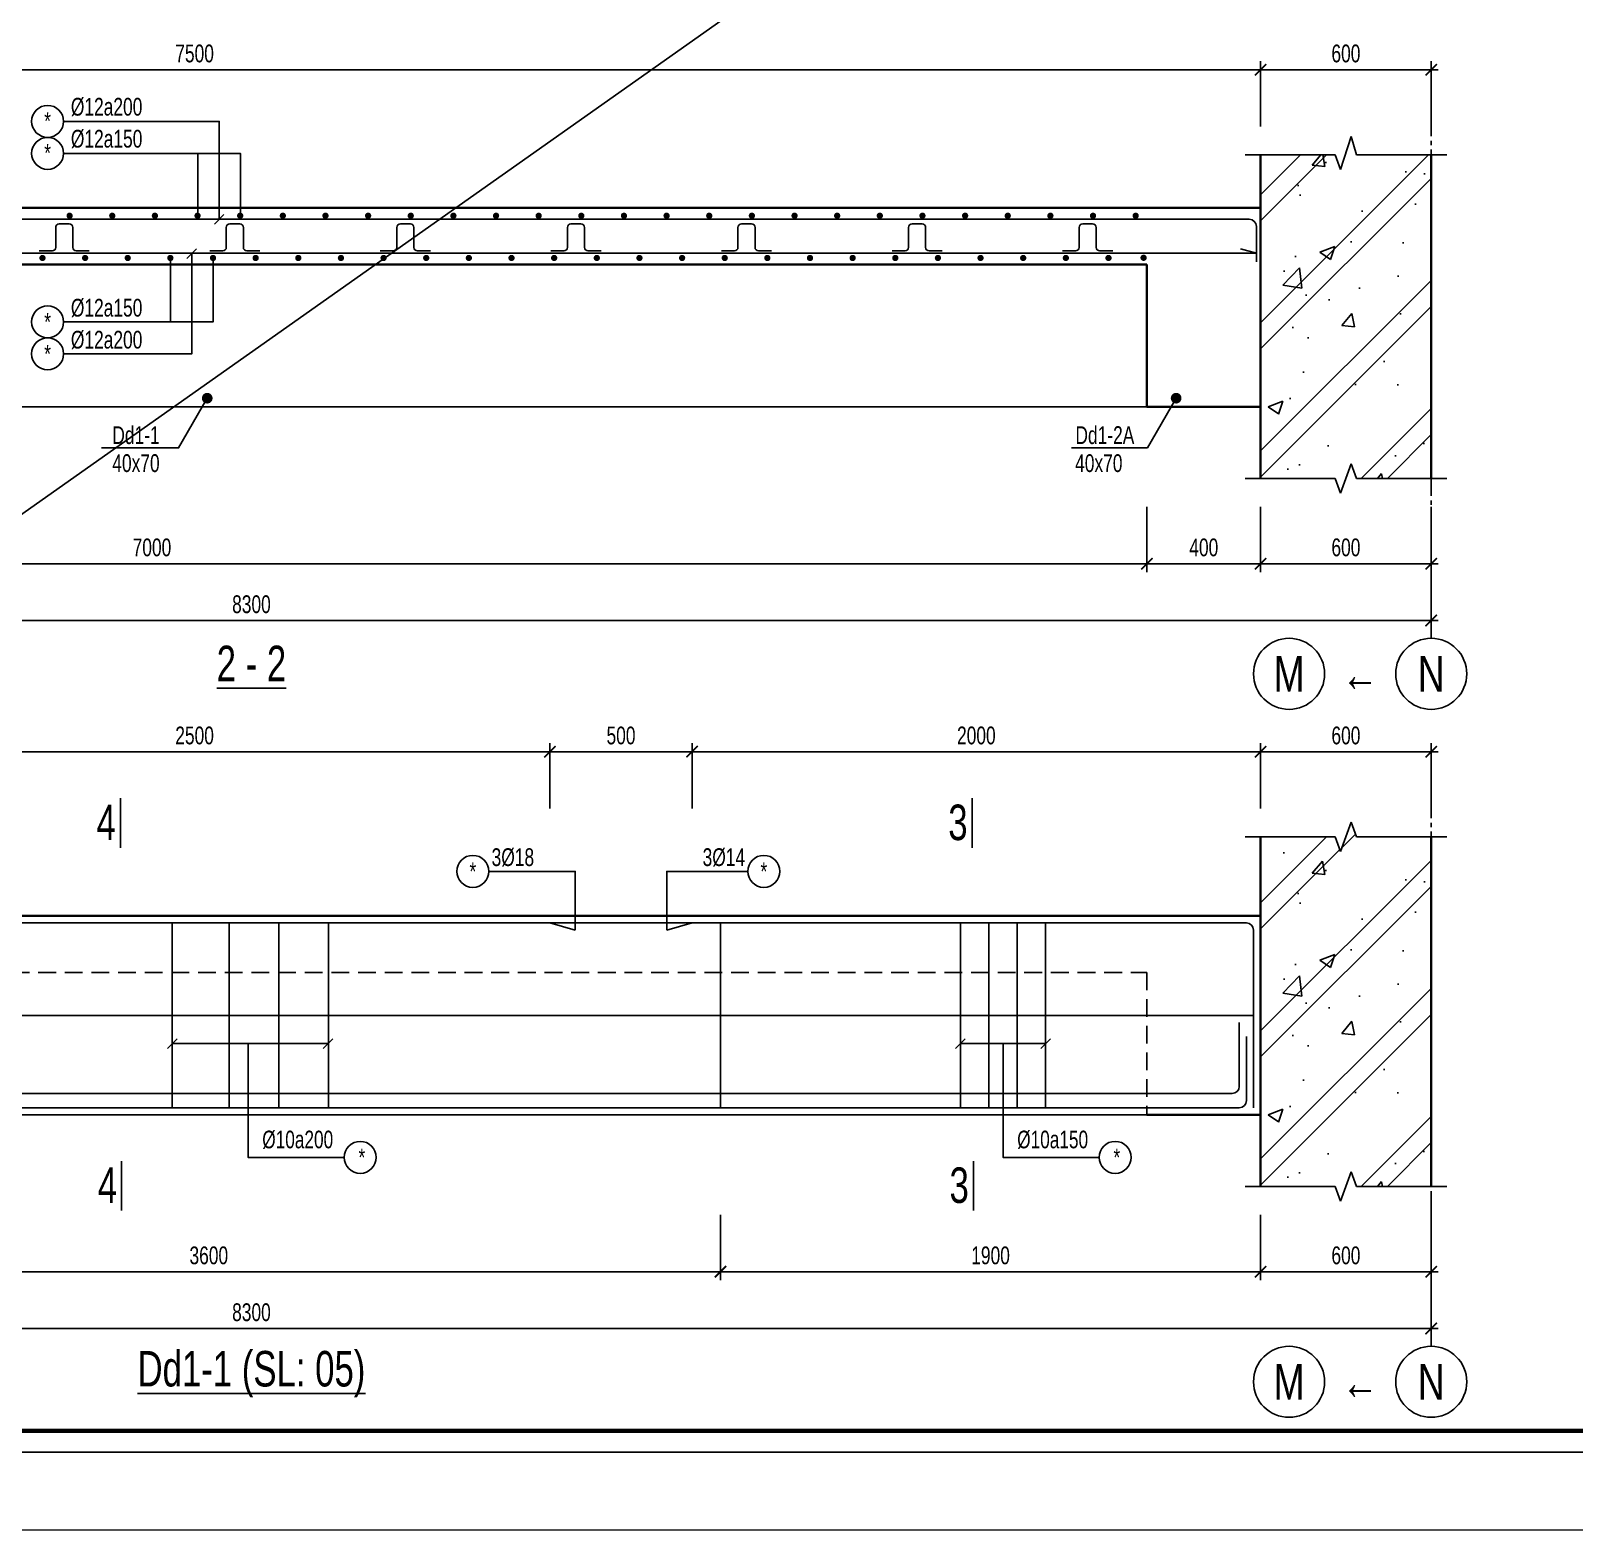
# Model space of a CAD drawing. Header units: millimetres. Extents: x 0 to 168200, y 0 to 59400.
# Drawn here: x 20374 to 42089, y 0 to 21105 of the extents above; entities that cross this region are included whole.
import ezdxf
from ezdxf.enums import TextEntityAlignment as Align

# ---------------------------------------------------------------- set-up
doc = ezdxf.new("R2010")
doc.units = ezdxf.units.MM
doc.header["$LTSCALE"] = 500
doc.header["$MEASUREMENT"] = 0
doc.linetypes.add('CENTER2', pattern=[1.125, 0.75, -0.125, 0.125, -0.125])
doc.linetypes.add('HIDDEN', pattern=[0.375, 0.25, -0.125])
doc.layers.get('DEFPOINTS').update_dxf_attribs({"lineweight": 15})
doc.layers.add('02.CDC.DIM', color=1, linetype='Continuous', lineweight=20)
for name, color, linetype in [('CDC-KHUNGTEN', 9, 'Continuous'), ('CDC.01.AXIS', 160, 'CENTER2'), ('CDC.02.DIM', 1, 'Continuous'), ('CDC.03.BORDER', 3, 'Continuous'), ('CDC.04.HIDDEN', 8, 'HIDDEN'), ('CDC.05.STEEL', 4, 'Continuous'), ('CDC.06.TEXT', 2, 'Continuous'), ('CDC.10.HATCH', 251, 'Continuous'), ('CDC.11.NOTE', 8, 'Continuous'), ('CDC.14.STEELNUM', 9, 'Continuous'), ('STEEL_NODE', 6, 'Continuous')]:
    doc.layers.add(name, color=color, linetype=linetype)
doc.layers.add('KCS_Plotter', color=11, linetype='Continuous', plot=False)
doc.styles.add('BIGTEXT', font='arial.ttf', dxfattribs={"width": 0.8})
doc.styles.add('KCS_SMTEXT', font='arial.ttf', dxfattribs={"width": 0.7})
doc.dimstyles.new('KCS_DIM100 SC4', dxfattribs={"dimscale": 100, "dimtxt": 2.5, "dimasz": 1.6, "dimexe": 1.2, "dimexo": 0, "dimgap": 1, "dimtad": 1, "dimdec": 0, "dimlfac": 0.25, "dimzin": 0, "dimdsep": 46, "dimtxsty": 'KCS_SMTEXT', "dimblk": 'ARCHTICK', "dimcen": 0, "dimdle": 1, "dimclrd": 256, "dimclre": 256, "dimclrt": 2, "dimadec": 0, "dimazin": 0, "dimtfac": 1, "dimtdec": 0, "dimtix": 1, "dimtmove": 2, "dimatfit": 3, "dimfxl": 1, "dimtolj": 1, "dimtzin": 0, "dimarcsym": 0})

# ---------------------------------------------------------------- blocks, each defined once
blk = doc.blocks.new('_ArchTick')
at = {"color": 0, "linetype": 'ByBlock', "const_width": 0.15}
blk.add_lwpolyline([(-0.5, -0.5), (0.5, 0.5)], dxfattribs=at)
blk = doc.blocks.new('*D96')
at = {"layer": 'CDC.02.DIM', "lineweight": -2, "transparency": 16777216}
for p, q in [((8078, 14404), (8078, 13484)), ((36078, 14404), (36078, 13484)), ((7978, 13604), (36178, 13604))]:
    blk.add_line(p, q, dxfattribs=at)
at = {"layer": 'DEFPOINTS', "color": 0, "transparency": 16777216}
for p in [(8078, 14404), (36078, 14404), (36078, 13604)]:
    blk.add_point(p, dxfattribs=at)
at = {"layer": 'CDC.02.DIM', "lineweight": -2, "transparency": 16777216, "xscale": 160, "yscale": 160, "zscale": 160, "rotation": 180}
blk.add_blockref('_ArchTick', (8078, 13604), dxfattribs=at)
at = {"layer": 'CDC.02.DIM', "lineweight": -2, "transparency": 16777216, "xscale": 160, "yscale": 160, "zscale": 160}
blk.add_blockref('_ArchTick', (36078, 13604), dxfattribs=at)
at = {"layer": 'CDC.02.DIM', "color": 2, "transparency": 16777216, "insert": (22078, 13832), "char_height": 250, "attachment_point": 5, "style": 'KCS_SMTEXT'}
blk.add_mtext('\\A1;7000', dxfattribs=at)
blk = doc.blocks.new('*D97')
at = {"layer": 'CDC.02.DIM', "lineweight": -2, "transparency": 16777216}
for p, q in [((36078, 14404), (36078, 13484)), ((37678, 14404), (37678, 13484)), ((35978, 13604), (37778, 13604))]:
    blk.add_line(p, q, dxfattribs=at)
at = {"layer": 'DEFPOINTS', "color": 0, "transparency": 16777216}
for p in [(36078, 14404), (37678, 14404), (37678, 13604)]:
    blk.add_point(p, dxfattribs=at)
at = {"layer": 'CDC.02.DIM', "lineweight": -2, "transparency": 16777216, "xscale": 160, "yscale": 160, "zscale": 160, "rotation": 180}
blk.add_blockref('_ArchTick', (36078, 13604), dxfattribs=at)
at = {"layer": 'CDC.02.DIM', "lineweight": -2, "transparency": 16777216, "xscale": 160, "yscale": 160, "zscale": 160}
blk.add_blockref('_ArchTick', (37678, 13604), dxfattribs=at)
at = {"layer": 'CDC.02.DIM', "color": 2, "transparency": 16777216, "insert": (36878, 13832), "char_height": 250, "attachment_point": 5, "style": 'KCS_SMTEXT'}
blk.add_mtext('\\A1;400', dxfattribs=at)
blk = doc.blocks.new('*D98')
at = {"layer": 'CDC.02.DIM', "lineweight": -2, "transparency": 16777216}
for p, q in [((37678, 14404), (37678, 13484)), ((40078, 14404), (40078, 13484)), ((37578, 13604), (40178, 13604))]:
    blk.add_line(p, q, dxfattribs=at)
at = {"layer": 'DEFPOINTS', "color": 0, "transparency": 16777216}
for p in [(37678, 14404), (40078, 14404), (40078, 13604)]:
    blk.add_point(p, dxfattribs=at)
at = {"layer": 'CDC.02.DIM', "lineweight": -2, "transparency": 16777216, "xscale": 160, "yscale": 160, "zscale": 160, "rotation": 180}
blk.add_blockref('_ArchTick', (37678, 13604), dxfattribs=at)
at = {"layer": 'CDC.02.DIM', "lineweight": -2, "transparency": 16777216, "xscale": 160, "yscale": 160, "zscale": 160}
blk.add_blockref('_ArchTick', (40078, 13604), dxfattribs=at)
at = {"layer": 'CDC.02.DIM', "color": 2, "transparency": 16777216, "insert": (38878, 13832), "char_height": 250, "attachment_point": 5, "style": 'KCS_SMTEXT'}
blk.add_mtext('\\A1;600', dxfattribs=at)
blk = doc.blocks.new('*D99')
at = {"layer": 'CDC.02.DIM', "lineweight": -2, "transparency": 16777216}
for p, q in [((6878, 14404), (6878, 12684)), ((40078, 14404), (40078, 12684)), ((6778, 12804), (40178, 12804))]:
    blk.add_line(p, q, dxfattribs=at)
at = {"layer": 'DEFPOINTS', "color": 0, "transparency": 16777216}
for p in [(6878, 14404), (40078, 14404), (40078, 12804)]:
    blk.add_point(p, dxfattribs=at)
at = {"layer": 'CDC.02.DIM', "lineweight": -2, "transparency": 16777216, "xscale": 160, "yscale": 160, "zscale": 160, "rotation": 180}
blk.add_blockref('_ArchTick', (6878, 12804), dxfattribs=at)
at = {"layer": 'CDC.02.DIM', "lineweight": -2, "transparency": 16777216, "xscale": 160, "yscale": 160, "zscale": 160}
blk.add_blockref('_ArchTick', (40078, 12804), dxfattribs=at)
at = {"layer": 'CDC.02.DIM', "color": 2, "transparency": 16777216, "insert": (23478, 13032), "char_height": 250, "attachment_point": 5, "style": 'KCS_SMTEXT'}
blk.add_mtext('\\A1;8300', dxfattribs=at)
blk = doc.blocks.new('*D104')
at = {"layer": 'CDC.02.DIM', "lineweight": -2, "transparency": 16777216}
for p, q in [((37678, 4438), (37678, 3518)), ((40078, 4438), (40078, 3518)), ((37578, 3638), (40178, 3638))]:
    blk.add_line(p, q, dxfattribs=at)
at = {"layer": 'DEFPOINTS', "color": 0, "transparency": 16777216}
for p in [(37678, 4438), (40078, 4438), (40078, 3638)]:
    blk.add_point(p, dxfattribs=at)
at = {"layer": 'CDC.02.DIM', "lineweight": -2, "transparency": 16777216, "xscale": 160, "yscale": 160, "zscale": 160, "rotation": 180}
blk.add_blockref('_ArchTick', (37678, 3638), dxfattribs=at)
at = {"layer": 'CDC.02.DIM', "lineweight": -2, "transparency": 16777216, "xscale": 160, "yscale": 160, "zscale": 160}
blk.add_blockref('_ArchTick', (40078, 3638), dxfattribs=at)
at = {"layer": 'CDC.02.DIM', "color": 2, "transparency": 16777216, "insert": (38878, 3866), "char_height": 250, "attachment_point": 5, "style": 'KCS_SMTEXT'}
blk.add_mtext('\\A1;600', dxfattribs=at)
blk = doc.blocks.new('*D105')
at = {"layer": 'CDC.02.DIM', "lineweight": -2, "transparency": 16777216}
for p, q in [((6878, 4438), (6878, 2718)), ((40078, 4438), (40078, 2718)), ((6778, 2838), (40178, 2838))]:
    blk.add_line(p, q, dxfattribs=at)
at = {"layer": 'DEFPOINTS', "color": 0, "transparency": 16777216}
for p in [(6878, 4438), (40078, 4438), (40078, 2838)]:
    blk.add_point(p, dxfattribs=at)
at = {"layer": 'CDC.02.DIM', "lineweight": -2, "transparency": 16777216, "xscale": 160, "yscale": 160, "zscale": 160, "rotation": 180}
blk.add_blockref('_ArchTick', (6878, 2838), dxfattribs=at)
at = {"layer": 'CDC.02.DIM', "lineweight": -2, "transparency": 16777216, "xscale": 160, "yscale": 160, "zscale": 160}
blk.add_blockref('_ArchTick', (40078, 2838), dxfattribs=at)
at = {"layer": 'CDC.02.DIM', "color": 2, "transparency": 16777216, "insert": (23478, 3066), "char_height": 250, "attachment_point": 5, "style": 'KCS_SMTEXT'}
blk.add_mtext('\\A1;8300', dxfattribs=at)
blk = doc.blocks.new('*D107')
at = {"layer": 'CDC.02.DIM', "lineweight": -2, "transparency": 16777216}
for p, q in [((7678, 19758), (7678, 20678)), ((37678, 19758), (37678, 20678)), ((7578, 20558), (37778, 20558))]:
    blk.add_line(p, q, dxfattribs=at)
at = {"layer": 'DEFPOINTS', "color": 0, "transparency": 16777216}
for p in [(37678, 20558), (7678, 19758), (37678, 19758)]:
    blk.add_point(p, dxfattribs=at)
at = {"layer": 'CDC.02.DIM', "lineweight": -2, "transparency": 16777216, "xscale": 160, "yscale": 160, "zscale": 160, "rotation": 180}
blk.add_blockref('_ArchTick', (7678, 20558), dxfattribs=at)
at = {"layer": 'CDC.02.DIM', "lineweight": -2, "transparency": 16777216, "xscale": 160, "yscale": 160, "zscale": 160}
blk.add_blockref('_ArchTick', (37678, 20558), dxfattribs=at)
at = {"layer": 'CDC.02.DIM', "color": 2, "transparency": 16777216, "insert": (22678, 20785), "char_height": 250, "attachment_point": 5, "style": 'KCS_SMTEXT'}
blk.add_mtext('\\A1;7500', dxfattribs=at)
blk = doc.blocks.new('*D110')
at = {"layer": 'CDC.02.DIM', "lineweight": -2, "transparency": 16777216}
for p, q in [((17678, 10158), (17678, 11078)), ((27678, 10158), (27678, 11078)), ((17578, 10958), (27778, 10958))]:
    blk.add_line(p, q, dxfattribs=at)
at = {"layer": 'DEFPOINTS', "color": 0, "transparency": 16777216}
for p in [(27678, 10958), (17678, 10158), (27678, 10158)]:
    blk.add_point(p, dxfattribs=at)
at = {"layer": 'CDC.02.DIM', "lineweight": -2, "transparency": 16777216, "xscale": 160, "yscale": 160, "zscale": 160, "rotation": 180}
blk.add_blockref('_ArchTick', (17678, 10958), dxfattribs=at)
at = {"layer": 'CDC.02.DIM', "lineweight": -2, "transparency": 16777216, "xscale": 160, "yscale": 160, "zscale": 160}
blk.add_blockref('_ArchTick', (27678, 10958), dxfattribs=at)
at = {"layer": 'CDC.02.DIM', "color": 2, "transparency": 16777216, "insert": (22678, 11185), "char_height": 250, "attachment_point": 5, "style": 'KCS_SMTEXT'}
blk.add_mtext('\\A1;2500', dxfattribs=at)
blk = doc.blocks.new('*D111')
at = {"layer": 'CDC.02.DIM', "lineweight": -2, "transparency": 16777216}
for p, q in [((27678, 10158), (27678, 11078)), ((29678, 10158), (29678, 11078)), ((27578, 10958), (29778, 10958))]:
    blk.add_line(p, q, dxfattribs=at)
at = {"layer": 'DEFPOINTS', "color": 0, "transparency": 16777216}
for p in [(29678, 10958), (27678, 10158), (29678, 10158)]:
    blk.add_point(p, dxfattribs=at)
at = {"layer": 'CDC.02.DIM', "lineweight": -2, "transparency": 16777216, "xscale": 160, "yscale": 160, "zscale": 160, "rotation": 180}
blk.add_blockref('_ArchTick', (27678, 10958), dxfattribs=at)
at = {"layer": 'CDC.02.DIM', "lineweight": -2, "transparency": 16777216, "xscale": 160, "yscale": 160, "zscale": 160}
blk.add_blockref('_ArchTick', (29678, 10958), dxfattribs=at)
at = {"layer": 'CDC.02.DIM', "color": 2, "transparency": 16777216, "insert": (28678, 11185), "char_height": 250, "attachment_point": 5, "style": 'KCS_SMTEXT'}
blk.add_mtext('\\A1;500', dxfattribs=at)
blk = doc.blocks.new('*D112')
at = {"layer": 'CDC.02.DIM', "lineweight": -2, "transparency": 16777216}
for p, q in [((29678, 10158), (29678, 11078)), ((37678, 10158), (37678, 11078)), ((29578, 10958), (37778, 10958))]:
    blk.add_line(p, q, dxfattribs=at)
at = {"layer": 'DEFPOINTS', "color": 0, "transparency": 16777216}
for p in [(37678, 10958), (29678, 10158), (37678, 10158)]:
    blk.add_point(p, dxfattribs=at)
at = {"layer": 'CDC.02.DIM', "lineweight": -2, "transparency": 16777216, "xscale": 160, "yscale": 160, "zscale": 160, "rotation": 180}
blk.add_blockref('_ArchTick', (29678, 10958), dxfattribs=at)
at = {"layer": 'CDC.02.DIM', "lineweight": -2, "transparency": 16777216, "xscale": 160, "yscale": 160, "zscale": 160}
blk.add_blockref('_ArchTick', (37678, 10958), dxfattribs=at)
at = {"layer": 'CDC.02.DIM', "color": 2, "transparency": 16777216, "insert": (33678, 11185), "char_height": 250, "attachment_point": 5, "style": 'KCS_SMTEXT'}
blk.add_mtext('\\A1;2000', dxfattribs=at)
blk = doc.blocks.new('*D113')
at = {"layer": 'CDC.02.DIM', "lineweight": -2, "transparency": 16777216}
for p, q in [((15678, 4438), (15678, 3518)), ((30078, 4438), (30078, 3518)), ((15578, 3638), (30178, 3638))]:
    blk.add_line(p, q, dxfattribs=at)
at = {"layer": 'DEFPOINTS', "color": 0, "transparency": 16777216}
for p in [(15678, 4438), (30078, 4438), (30078, 3638)]:
    blk.add_point(p, dxfattribs=at)
at = {"layer": 'CDC.02.DIM', "lineweight": -2, "transparency": 16777216, "xscale": 160, "yscale": 160, "zscale": 160, "rotation": 180}
blk.add_blockref('_ArchTick', (15678, 3638), dxfattribs=at)
at = {"layer": 'CDC.02.DIM', "lineweight": -2, "transparency": 16777216, "xscale": 160, "yscale": 160, "zscale": 160}
blk.add_blockref('_ArchTick', (30078, 3638), dxfattribs=at)
at = {"layer": 'CDC.02.DIM', "color": 2, "transparency": 16777216, "insert": (22878, 3866), "char_height": 250, "attachment_point": 5, "style": 'KCS_SMTEXT'}
blk.add_mtext('\\A1;3600', dxfattribs=at)
blk = doc.blocks.new('*D114')
at = {"layer": 'CDC.02.DIM', "lineweight": -2, "transparency": 16777216}
for p, q in [((30078, 4438), (30078, 3518)), ((37678, 4438), (37678, 3518)), ((29978, 3638), (37778, 3638))]:
    blk.add_line(p, q, dxfattribs=at)
at = {"layer": 'DEFPOINTS', "color": 0, "transparency": 16777216}
for p in [(30078, 4438), (37678, 4438), (37678, 3638)]:
    blk.add_point(p, dxfattribs=at)
at = {"layer": 'CDC.02.DIM', "lineweight": -2, "transparency": 16777216, "xscale": 160, "yscale": 160, "zscale": 160, "rotation": 180}
blk.add_blockref('_ArchTick', (30078, 3638), dxfattribs=at)
at = {"layer": 'CDC.02.DIM', "lineweight": -2, "transparency": 16777216, "xscale": 160, "yscale": 160, "zscale": 160}
blk.add_blockref('_ArchTick', (37678, 3638), dxfattribs=at)
at = {"layer": 'CDC.02.DIM', "color": 2, "transparency": 16777216, "insert": (33878, 3866), "char_height": 250, "attachment_point": 5, "style": 'KCS_SMTEXT'}
blk.add_mtext('\\A1;1900', dxfattribs=at)
blk = doc.blocks.new('*D115')
at = {"layer": 'CDC.02.DIM', "lineweight": -2, "transparency": 16777216}
for p, q in [((37678, 10158), (37678, 11078)), ((40078, 10158), (40078, 11078)), ((37578, 10958), (40178, 10958))]:
    blk.add_line(p, q, dxfattribs=at)
at = {"layer": 'DEFPOINTS', "color": 0, "transparency": 16777216}
for p in [(40078, 10958), (37678, 10158), (40078, 10158)]:
    blk.add_point(p, dxfattribs=at)
at = {"layer": 'CDC.02.DIM', "lineweight": -2, "transparency": 16777216, "xscale": 160, "yscale": 160, "zscale": 160, "rotation": 180}
blk.add_blockref('_ArchTick', (37678, 10958), dxfattribs=at)
at = {"layer": 'CDC.02.DIM', "lineweight": -2, "transparency": 16777216, "xscale": 160, "yscale": 160, "zscale": 160}
blk.add_blockref('_ArchTick', (40078, 10958), dxfattribs=at)
at = {"layer": 'CDC.02.DIM', "color": 2, "transparency": 16777216, "insert": (38878, 11185), "char_height": 250, "attachment_point": 5, "style": 'KCS_SMTEXT'}
blk.add_mtext('\\A1;600', dxfattribs=at)
blk = doc.blocks.new('*D116')
at = {"layer": 'CDC.02.DIM', "lineweight": -2, "transparency": 16777216}
for p, q in [((37678, 19758), (37678, 20678)), ((40078, 19758), (40078, 20678)), ((37578, 20558), (40178, 20558))]:
    blk.add_line(p, q, dxfattribs=at)
at = {"layer": 'DEFPOINTS', "color": 0, "transparency": 16777216}
for p in [(40078, 20558), (37678, 19758), (40078, 19758)]:
    blk.add_point(p, dxfattribs=at)
at = {"layer": 'CDC.02.DIM', "lineweight": -2, "transparency": 16777216, "xscale": 160, "yscale": 160, "zscale": 160, "rotation": 180}
blk.add_blockref('_ArchTick', (37678, 20558), dxfattribs=at)
at = {"layer": 'CDC.02.DIM', "lineweight": -2, "transparency": 16777216, "xscale": 160, "yscale": 160, "zscale": 160}
blk.add_blockref('_ArchTick', (40078, 20558), dxfattribs=at)
at = {"layer": 'CDC.02.DIM', "color": 2, "transparency": 16777216, "insert": (38878, 20785), "char_height": 250, "attachment_point": 5, "style": 'KCS_SMTEXT'}
blk.add_mtext('\\A1;600', dxfattribs=at)
blk = doc.blocks.new('_Axis name')
at = {"layer": 'CDC.02.DIM'}
blk.add_line((0, 2.5), (0, 0), dxfattribs=at)
blk.add_circle((0, 7.5), 5, dxfattribs=at)
at = {"layer": 'CDC.02.DIM', "style": 'BIGTEXT', "width": 0.75}
blk.add_attdef('.', text='', height=5, dxfattribs=at).set_placement((0, 7.5), align=Align.MIDDLE)
blk = doc.blocks.new('Khung tên chuẩn')
at = {"layer": 'CDC-KHUNGTEN', "color": 8}
blk.add_lwpolyline([(75096, 1100), (83000, 1100), (83000, 58300), (3000, 58300), (3000, 1100), (75096, 1100)], dxfattribs=at)
at = {"layer": 'CDC-KHUNGTEN', "color": 255, "lineweight": 60}
blk.add_lwpolyline([(74900, 1400), (74900, 58000), (3300, 58000), (3300, 1400), (74900, 1400)], close=True, dxfattribs=at)
at = {"layer": 'DEFPOINTS', "color": 1, "ltscale": 0.2}
blk.add_lwpolyline([(0, 0), (0, 59400), (84100, 59400), (84100, 0), (0, 0)], close=True, dxfattribs=at)

msp = doc.modelspace()

# ---------------------------------------------------------------- hatches: boundary and pattern name
at = {"layer": 'CDC.10.HATCH'}
h = msp.add_hatch(dxfattribs=at)
h.set_pattern_fill('BT-01', color=256, scale=300, style=0, pattern_type=2)
h.set_pattern_definition([(50, (-1024526.4, 1339952.9), (2151.7805, -188.2564), [225, -2475]), (355, (-1024526.4, 1339952.9), (-416.254, 2256.5764), [180, -1980]), (100.4514, (-1024347, 1339937.2), (1735.5281, 2068.3186), [191.2206, -2103.4263]), (46.1842, (-1024526.4, 1340553), (3201.723, -496.557), [337.5, -3712.5]), (96.6356, (-1024259.6, 1340511.5), (2803.988, 2922.3536), [286.831, -3155.139]), (351.1842, (-1024526.4, 1340553), (2803.986, 2922.356), [270, -2970]), (21, (-1024226.4, 1340402.9), (1790.7212, -1207.8567), [225, -2475]), (326, (-1024226.4, 1340402.9), (729.946, 2175.45), [180, -1980]), (71.4514, (-1024077.2, 1340302.2), (2520.668, 967.5915), [191.2206, -2103.4263]), (37.5, (-1024526.4, 1339952.9), (36.47957, 998.68156), [0, -1956, 0, -2010, 0, -1987.5]), (7.5, (-1024526.4, 1339952.9), (789.2086, 1183.23514), [0, -1146, 0, -1911, 0, -757.5]), (327.5, (-1025195.4, 1339952.9), (1601.4673, -67.6646), [0, -750, 0, -2340, 0, -3105]), (317.5, (-1025495.4, 1339952.9), (1749.5585, 300.315), [0, -975, 0, -1554, 0, -2205]), (45, (-1024526.4, 1339952.9), (-901.5611, 901.5611), []), (45, (-1024526.4, 1340320.4), (-901.5611, 901.5611), [])])
h.paths.add_polyline_path([(37678.1, 15812.5), (37678.1, 14803.9), (38728.1, 14803.9), (38803.1, 14597.8), (38953.1, 15010), (39028.1, 14803.9), (40078.1, 14803.9), (40078.1, 19357.6), (39028.1, 19357.6), (38953.1, 19615.9), (38803.1, 19151.6), (38728.1, 19357.6), (37678.1, 19357.6)])
h = msp.add_hatch(dxfattribs=at)
h.set_pattern_fill('BT-01', color=256, scale=300, style=0, pattern_type=2)
h.set_pattern_definition([(50, (-1024526.4, 1329987.1), (2151.7805, -188.2564), [225, -2475]), (355, (-1024526.4, 1329987), (-416.254, 2256.5764), [180, -1980]), (100.4514, (-1024347, 1329971.4), (1735.5281, 2068.3186), [191.2206, -2103.4263]), (46.1842, (-1024526.4, 1330587), (3201.723, -496.557), [337.5, -3712.5]), (96.6356, (-1024259.6, 1330545.7), (2803.988, 2922.3536), [286.831, -3155.139]), (351.1842, (-1024526.4, 1330587), (2803.986, 2922.356), [270, -2970]), (21, (-1024226.4, 1330437.1), (1790.7212, -1207.8567), [225, -2475]), (326, (-1024226.4, 1330437), (729.946, 2175.45), [180, -1980]), (71.4514, (-1024077.2, 1330336.4), (2520.668, 967.5915), [191.2206, -2103.4263]), (37.5, (-1024526.4, 1329987.1), (36.47957, 998.68156), [0, -1956, 0, -2010, 0, -1987.5]), (7.5, (-1024526.4, 1329987.1), (789.2086, 1183.23514), [0, -1146, 0, -1911, 0, -757.5]), (327.5, (-1025195.4, 1329987.1), (1601.4673, -67.6646), [0, -750, 0, -2340, 0, -3105]), (317.5, (-1025495.4, 1329987.1), (1749.5585, 300.315), [0, -975, 0, -1554, 0, -2205]), (45, (-1024526.4, 1329987.1), (-901.5611, 901.5611), []), (45, (-1024526.4, 1330354.6), (-901.5611, 901.5611), [])])
h.paths.add_polyline_path([(37678.1, 5846.7), (37678.1, 4838.1), (38728.1, 4838.1), (38803.1, 4632.1), (38953.1, 5044.2), (39028.1, 4838.1), (40078.1, 4838.1), (40078.1, 9757.5), (39028.1, 9757.5), (38953.1, 9963.6), (38803.1, 9551.5), (38728.1, 9757.5), (37678.1, 9757.5)])

# ---------------------------------------------------------------- linework, layer by layer
at = {"layer": 'CDC.01.AXIS'}
for p, q in [((40078.1, 20557.6), (40078.1, 12803.9)), ((40078.1, 10957.5), (40078.1, 2979.1))]:
    msp.add_line(p, q, dxfattribs=at)
at = {"layer": 'CDC.02.DIM'}
for centre in [(38078.1, 12053.9), (38078.1, 2088.1)]:
    msp.add_circle(centre, 500, dxfattribs=at)
at = {"layer": 'CDC.03.BORDER', "lineweight": 35}
for p, q in [((37678.1, 19357.6), (37678.1, 15812.5)), ((40078.1, 14803.9), (40078.1, 19357.6)), ((37678.1, 18612.5), (7678.1, 18612.5)), ((8478.1, 17814.5), (36078.1, 17814.5)), ((36078.1, 17814.5), (36078.1, 15812.5)), ((36078.1, 15812.5), (37678.1, 15812.5)), ((37678.1, 15812.5), (37678.1, 14803.9)), ((37678.1, 9757.5), (37678.1, 5846.7)), ((40078.1, 4838.1), (40078.1, 9757.5)), ((37678.1, 8646.7), (7678.1, 8646.7)), ((36078.1, 5846.7), (37678.1, 5846.7)), ((37678.1, 5846.7), (37678.1, 4838.1))]:
    msp.add_line(p, q, dxfattribs=at)
at = {"layer": 'CDC.03.BORDER'}
for p, q in [((8478.1, 15812.5), (36078.1, 15812.5)), ((8478.1, 5846.7), (36078.1, 5846.7))]:
    msp.add_line(p, q, dxfattribs=at)
at = {"layer": 'CDC.04.HIDDEN', "ltscale": 2}
for p, q in [((8478.1, 7848.7), (36078.1, 7848.7)), ((36078.1, 7848.7), (36078.1, 5846.7))]:
    msp.add_line(p, q, dxfattribs=at)
at = {"layer": 'CDC.05.STEEL'}
for p, q in [((37618.1, 17974.5), (37396, 18034.2)), ((6938.1, 17974.5), (37618.1, 17974.5)), ((22363.2, 5946.7), (22363.2, 8546.7)), ((23163.2, 5946.7), (23163.2, 8546.7)), ((23863.2, 5946.7), (23863.2, 8546.7)), ((24563.2, 5946.7), (24563.2, 8546.7)), ((27678.1, 8546.7), (28033.8, 8446.1)), ((29678.1, 8546.7), (29322.4, 8446.1)), ((30078.1, 8546.7), (30078.1, 5946.7)), ((33453, 5946.7), (33453, 8546.7)), ((33853, 5946.7), (33853, 8546.7)), ((34253, 5946.7), (34253, 8546.7)), ((34653, 5946.7), (34653, 8546.7)), ((7678.1, 7246.7), (37578.1, 7246.7))]:
    msp.add_line(p, q, dxfattribs=at)
for points in [[(6938.1, 17854.5), (6938.1, 18352.5, -0.4142139), (7038.1, 18452.5), (37518.1, 18452.5, -0.4142132), (37618.1, 18352.5), (37618.1, 17854.5)], [(20491.4, 18007.1), (20674.1, 18007.1, 0.4142136), (20724.1, 18057.1), (20724.1, 18336.7, -0.4142136), (20774.1, 18386.7), (20914.1, 18386.7, -0.4142136), (20964.1, 18336.7), (20964.1, 18057.1, 0.4142136), (21014.1, 18007.1), (21196.8, 18007.1)], [(22891.4, 18007.1), (23074.1, 18007.1, 0.4142136), (23124.1, 18057.1), (23124.1, 18336.7, -0.4142136), (23174.1, 18386.7), (23314.1, 18386.7, -0.4142136), (23364.1, 18336.7), (23364.1, 18057.1, 0.4142136), (23414.1, 18007.1), (23596.8, 18007.1)], [(25291.4, 18007.1), (25474.1, 18007.1, 0.4142136), (25524.1, 18057.1), (25524.1, 18336.7, -0.4142136), (25574.1, 18386.7), (25714.1, 18386.7, -0.4142136), (25764.1, 18336.7), (25764.1, 18057.1, 0.4142136), (25814.1, 18007.1), (25996.8, 18007.1)], [(27691.4, 18007.1), (27874.1, 18007.1, 0.4142136), (27924.1, 18057.1), (27924.1, 18336.7, -0.4142136), (27974.1, 18386.7), (28114.1, 18386.7, -0.4142136), (28164.1, 18336.7), (28164.1, 18057.1, 0.4142136), (28214.1, 18007.1), (28396.8, 18007.1)], [(30091.4, 18007.1), (30274.1, 18007.1, 0.4142136), (30324.1, 18057.1), (30324.1, 18336.7, -0.4142136), (30374.1, 18386.7), (30514.1, 18386.7, -0.4142136), (30564.1, 18336.7), (30564.1, 18057.1, 0.4142136), (30614.1, 18007.1), (30796.8, 18007.1)], [(32491.4, 18007.1), (32674.1, 18007.1, 0.4142136), (32724.1, 18057.1), (32724.1, 18336.7, -0.4142136), (32774.1, 18386.7), (32914.1, 18386.7, -0.4142136), (32964.1, 18336.7), (32964.1, 18057.1, 0.4142136), (33014.1, 18007.1), (33196.8, 18007.1)], [(34891.4, 18007.1), (35074.1, 18007.1, 0.4142136), (35124.1, 18057.1), (35124.1, 18336.7, -0.4142136), (35174.1, 18386.7), (35314.1, 18386.7, -0.4142136), (35364.1, 18336.7), (35364.1, 18057.1, 0.4142136), (35414.1, 18007.1), (35596.8, 18007.1)], [(6978.1, 5846.7), (6978.1, 8446.7, -0.4142139), (7078.1, 8546.7), (37478.1, 8546.7, -0.4142132), (37578.1, 8446.7), (37578.1, 5946.7)], [(7178.1, 7146.7), (7178.1, 6246.7, 0.4142139), (7278.1, 6146.7), (37278.1, 6146.7, 0.4142132), (37378.1, 6246.7), (37378.1, 7146.7)], [(7078.1, 6946.7), (7078.1, 6046.7, 0.4142139), (7178.1, 5946.7), (37378.1, 5946.7, 0.4142132), (37478.1, 6046.7), (37478.1, 6946.7)]]:
    msp.add_lwpolyline(points, format="xyb", dxfattribs=at)
at = {"layer": 'CDC.06.TEXT', "color": 4}
for p, q in [((21634.1, 9606.4), (21634.1, 10301.4)), ((33618.9, 9606.4), (33618.9, 10301.4)), ((21651.9, 4499), (21651.9, 5194)), ((33636.7, 4499), (33636.7, 5194))]:
    msp.add_line(p, q, dxfattribs=at)
at = {"layer": 'CDC.11.NOTE', "linetype": 'Continuous'}
for p, q in [((38803.1, 19151.6), (38953.1, 19615.9)), ((38953.1, 19615.9), (39028.1, 19357.6)), ((38728.1, 19357.6), (38803.1, 19151.6)), ((38803.1, 14597.8), (38953.1, 15010)), ((38953.1, 15010), (39028.1, 14803.9)), ((38728.1, 14803.9), (38803.1, 14597.8)), ((38803.1, 9551.5), (38953.1, 9963.6)), ((38953.1, 9963.6), (39028.1, 9757.5)), ((38728.1, 9757.5), (38803.1, 9551.5)), ((38803.1, 4632.1), (38953.1, 5044.2)), ((38953.1, 5044.2), (39028.1, 4838.1)), ((38728.1, 4838.1), (38803.1, 4632.1))]:
    msp.add_line(p, q, dxfattribs=at)
at = {"layer": 'CDC.11.NOTE'}
msp.add_line((33453, 6849.2), (34653, 6849.2), dxfattribs=at)
for points in [[(20834.9, 19830.3), (23023.9, 19830.3), (23023.9, 18452.5)], [(20834.9, 19380.3), (23322.7, 19380.3), (23322.7, 18480.3)], [(20834.9, 16557.7), (22638.7, 16557.7), (22638.7, 17967.6)], [(20834.9, 17007.7), (22937.4, 17007.7), (22937.4, 17907.7)], [(21369.6, 15233.8), (22451.7, 15233.8), (22855.9, 15933.8)], [(35015.9, 15233.8), (36085, 15233.8), (36489.1, 15933.8)], [(26818.6, 9273.4), (28033.8, 9273.4), (28033.8, 8446.1)], [(30463.2, 9273.4), (29322.4, 9273.4), (29322.4, 8446.1)], [(22363.2, 6849.2), (24554.4, 6849.2)]]:
    msp.add_lwpolyline(points, dxfattribs=at)
at = {"layer": 'CDC.11.NOTE', "linetype": 'ByBlock'}
for points in [[(22722.7, 18480.3), (22722.7, 19380.3)], [(22337.4, 17907.7), (22337.4, 17007.7)], [(24784.1, 5247.6), (23430.5, 5247.6), (23430.5, 6849.2)], [(35406.6, 5247.6), (34053, 5247.6), (34053, 6849.2)]]:
    msp.add_lwpolyline(points, dxfattribs=at)
at = {"layer": 'CDC.11.NOTE', "linetype": 'Continuous'}
for points in [[(37458.1, 19357.6), (38728.1, 19357.6)], [(39028.1, 19357.6), (40298.1, 19357.6)], [(37458.1, 14803.9), (38728.1, 14803.9)], [(39028.1, 14803.9), (40298.1, 14803.9)], [(37458.1, 9757.5), (38728.1, 9757.5)], [(39028.1, 9757.5), (40298.1, 9757.5)], [(37458.1, 4838.1), (38728.1, 4838.1)], [(39028.1, 4838.1), (40298.1, 4838.1)]]:
    msp.add_lwpolyline(points, dxfattribs=at)
at = {"layer": 'CDC.11.NOTE', "color": 3}
for points in [[(23091.8, 18520.4), (22956, 18384.6)], [(22706.5, 18035.4), (22570.8, 17899.7)], [(22431.1, 6917.1), (22295.3, 6781.3)], [(24622.3, 6917.1), (24486.6, 6781.3)], [(33520.8, 6917.1), (33385.1, 6781.3)], [(34720.8, 6917.1), (34585.1, 6781.3)]]:
    msp.add_lwpolyline(points, dxfattribs=at)
at = {"layer": 'CDC.11.NOTE', "const_width": 75}
for points in [[(22818.4, 15933.8, 1), (22893.4, 15933.8, 1)], [(36451.6, 15933.8, 1), (36526.6, 15933.8, 1)]]:
    msp.add_lwpolyline(points, format="xyb", close=True, dxfattribs=at)
at = {"layer": 'CDC.14.STEELNUM'}
for centre in [(20609.9, 19830.3), (20609.9, 19380.3), (20609.9, 17007.7), (20609.9, 16557.7), (26593.6, 9273.4), (30688.2, 9273.4), (25009.1, 5247.6), (35631.6, 5247.6)]:
    msp.add_circle(centre, 225, dxfattribs=at)
at = {"layer": 'KCS_Plotter'}
msp.add_line((0, 0), (84100, 59400), dxfattribs=at)
at = {"layer": 'STEEL_NODE', "const_width": 44}
for points in [[(20932.9, 18484.5, 1), (20906.5, 18519.7, 1)], [(21532.9, 18484.5, 1), (21506.5, 18519.7, 1)], [(22132.9, 18484.5, 1), (22106.5, 18519.7, 1)], [(22732.9, 18484.5, 1), (22706.5, 18519.7, 1)], [(23332.9, 18484.5, 1), (23306.5, 18519.7, 1)], [(23932.9, 18484.5, 1), (23906.5, 18519.7, 1)], [(24532.9, 18484.5, 1), (24506.5, 18519.7, 1)], [(25132.9, 18484.5, 1), (25106.5, 18519.7, 1)], [(25732.9, 18484.5, 1), (25706.5, 18519.7, 1)], [(26332.9, 18484.5, 1), (26306.5, 18519.7, 1)], [(26932.9, 18484.5, 1), (26906.5, 18519.7, 1)], [(27532.9, 18484.5, 1), (27506.5, 18519.7, 1)], [(28132.9, 18484.5, 1), (28106.5, 18519.7, 1)], [(28732.9, 18484.5, 1), (28706.5, 18519.7, 1)], [(29332.9, 18484.5, 1), (29306.5, 18519.7, 1)], [(29932.9, 18484.5, 1), (29906.5, 18519.7, 1)], [(30532.9, 18484.5, 1), (30506.5, 18519.7, 1)], [(31132.9, 18484.5, 1), (31106.5, 18519.7, 1)], [(31732.9, 18484.5, 1), (31706.5, 18519.7, 1)], [(32332.9, 18484.5, 1), (32306.5, 18519.7, 1)], [(32932.9, 18484.5, 1), (32906.5, 18519.7, 1)], [(33532.9, 18484.5, 1), (33506.5, 18519.7, 1)], [(34132.9, 18484.5, 1), (34106.5, 18519.7, 1)], [(34732.9, 18484.5, 1), (34706.5, 18519.7, 1)], [(35332.9, 18484.5, 1), (35306.5, 18519.7, 1)], [(35932.9, 18484.5, 1), (35906.5, 18519.7, 1)], [(20550.6, 17890.1, 1), (20524.2, 17925.3, 1)], [(21150.6, 17890.1, 1), (21124.2, 17925.3, 1)], [(21750.6, 17890.1, 1), (21724.2, 17925.3, 1)], [(22350.6, 17890.1, 1), (22324.2, 17925.3, 1)], [(22950.6, 17890.1, 1), (22924.2, 17925.3, 1)], [(23550.6, 17890.1, 1), (23524.2, 17925.3, 1)], [(24150.6, 17890.1, 1), (24124.2, 17925.3, 1)], [(24750.6, 17890.1, 1), (24724.2, 17925.3, 1)], [(25350.6, 17890.1, 1), (25324.2, 17925.3, 1)], [(25950.6, 17890.1, 1), (25924.2, 17925.3, 1)], [(26550.6, 17890.1, 1), (26524.2, 17925.3, 1)], [(27150.6, 17890.1, 1), (27124.2, 17925.3, 1)], [(27750.6, 17890.1, 1), (27724.2, 17925.3, 1)], [(28350.6, 17890.1, 1), (28324.2, 17925.3, 1)], [(28950.6, 17890.1, 1), (28924.2, 17925.3, 1)], [(29550.6, 17890.1, 1), (29524.2, 17925.3, 1)], [(30150.6, 17890.1, 1), (30124.2, 17925.3, 1)], [(30750.6, 17890.1, 1), (30724.2, 17925.3, 1)], [(31350.6, 17890.1, 1), (31324.2, 17925.3, 1)], [(31950.6, 17890.1, 1), (31924.2, 17925.3, 1)], [(32550.6, 17890.1, 1), (32524.2, 17925.3, 1)], [(33150.6, 17890.1, 1), (33124.2, 17925.3, 1)], [(33750.6, 17890.1, 1), (33724.2, 17925.3, 1)], [(34350.6, 17890.1, 1), (34324.2, 17925.3, 1)], [(34950.6, 17890.1, 1), (34924.2, 17925.3, 1)], [(35550.6, 17890.1, 1), (35524.2, 17925.3, 1)], [(36043.9, 17892.7, 1), (36017.5, 17927.9, 1)]]:
    msp.add_lwpolyline(points, format="xyb", close=True, dxfattribs=at)

# ---------------------------------------------------------------- block references
msp.add_blockref('Khung tên chuẩn', (0, 0))
at = {"layer": '02.CDC.DIM'}
ref = msp.add_blockref('_Axis name', (40078.1, 12803.9), dxfattribs=dict(at, xscale=-100, yscale=100, zscale=100, rotation=180))
ref.add_attrib('.', 'N', dxfattribs={"layer": 'CDC.02.DIM', "height": 500, "style": 'BIGTEXT', "width": 0.75}).set_placement((40078.1, 12053.9), align=Align.MIDDLE)
ref = msp.add_blockref('_Axis name', (40078.1, 2838.1), dxfattribs=dict(at, xscale=-100, yscale=100, zscale=100, rotation=180))
ref.add_attrib('.', 'N', dxfattribs={"layer": 'CDC.02.DIM', "height": 500, "style": 'BIGTEXT', "width": 0.75}).set_placement((40078.1, 2088.1), align=Align.MIDDLE)

# ---------------------------------------------------------------- texts
at = {"layer": 'CDC.02.DIM', "style": 'BIGTEXT', "width": 0.75}
for tag, p in [('M', (38078.1, 12053.9)), ('←', (39078.1, 12053.9)), ('M', (38078.1, 2088.1)), ('←', (39078.1, 2088.1))]:
    msp.add_attdef(tag, text='.', height=500, dxfattribs=at).set_placement(p, align=Align.MIDDLE)
at = {"layer": 'CDC.06.TEXT', "color": 2, "linetype": 'ByBlock', "style": 'KCS_SMTEXT', "width": 0.7}
for s, p in [('%%C12a200', (21440.3, 20036.9)), ('%%C12a150', (21440.3, 19586.9)), ('%%C12a150', (21440.3, 17208)), ('%%C12a200', (21440.3, 16758)), ('3%%C18', (27156.4, 9473.7)), ('3%%C14', (30125.4, 9473.7))]:
    msp.add_text(s, height=250, dxfattribs=at).set_placement(p, align=Align.MIDDLE)
at = {"layer": 'CDC.06.TEXT', "linetype": 'ByBlock', "style": 'KCS_SMTEXT', "width": 0.7}
for s, height, p in [('Dd1-1', 249.97, (21853.2, 15418.9)), ('Dd1-2A', 249.97, (35486.5, 15418.9)), ('40x70', 249.97, (21853.3, 15019.7)), ('40x70', 249.97, (35400.8, 15019.7)), ('%%C10a200', 248, (24129.2, 5499.6)), ('%%C10a150', 248, (34751.7, 5499.6))]:
    msp.add_text(s, height=height, dxfattribs=at).set_placement(p, align=Align.MIDDLE)
at = {"layer": 'CDC.06.TEXT', "color": 4, "style": 'KCS_SMTEXT', "width": 0.7}
for s, p in [('%%U2 - 2', (23478.1, 12203.9)), ('4', (21433.9, 9963.4)), ('3', (33418.7, 9963.4)), ('4', (21451.7, 4856)), ('3', (33436.5, 4856)), ('%%UDd1-1 (SL: 05)', (23478.1, 2210.4))]:
    msp.add_text(s, height=500, dxfattribs=at).set_placement(p, align=Align.MIDDLE)
at = {"layer": 'CDC.14.STEELNUM', "color": 2, "linetype": 'ByBlock', "style": 'KCS_SMTEXT', "width": 0.7}
for height, p in [(250, (20609.9, 19834.8)), (250, (20609.9, 19384.8)), (250, (20609.9, 17007.7)), (250, (20609.9, 16557.7)), (250, (26593.6, 9273.4)), (250, (30688.2, 9273.4)), (248, (25032.1, 5247.6)), (248, (35654.6, 5247.6))]:
    msp.add_text('*', height=height, dxfattribs=at).set_placement(p, align=Align.MIDDLE)

# ---------------------------------------------------------------- dimensions: what is measured, and where the dimension line sits
at = {"layer": 'CDC.02.DIM'}
for base, p1, p2, picture, middle in [((37678.1, 20557.6), (7678.1, 19757.6), (37678.1, 19757.6), '*D107', (22678.1, 20785.3)), ((40078.1, 20557.6), (37678.1, 19757.6), (40078.1, 19757.6), '*D116', (38878.1, 20785.3)), ((40078.1, 12803.9), (6878.1, 14403.9), (40078.1, 14403.9), '*D99', (23478.1, 13031.6)), ((36078.1, 13603.9), (8078.1, 14403.9), (36078.1, 14403.9), '*D96', (22078.1, 13831.5)), ((37678.1, 13603.9), (36078.1, 14403.9), (37678.1, 14403.9), '*D97', (36878.1, 13831.5)), ((40078.1, 13603.9), (37678.1, 14403.9), (40078.1, 14403.9), '*D98', (38878.1, 13831.5)), ((27678.2, 10957.5), (17678.1, 10157.5), (27678.2, 10157.5), '*D110', (22678.1, 11185.2)), ((29678.1, 10957.5), (27678.2, 10157.5), (29678.1, 10157.5), '*D111', (28678.1, 11185.2)), ((37678.1, 10957.5), (29678.1, 10157.5), (37678.1, 10157.5), '*D112', (33678.1, 11185.2)), ((40078.1, 10957.5), (37678.1, 10157.5), (40078.1, 10157.5), '*D115', (38878.1, 11185.2)), ((40078.1, 2838.1), (6878.1, 4438.1), (40078.1, 4438.1), '*D105', (23478.1, 3065.8)), ((30078.1, 3638.1), (15678.1, 4438.1), (30078.1, 4438.1), '*D113', (22878.1, 3865.8)), ((37678.1, 3638.1), (30078.1, 4438.1), (37678.1, 4438.1), '*D114', (33878.1, 3865.8)), ((40078.1, 3638.1), (37678.1, 4438.1), (40078.1, 4438.1), '*D104', (38878.1, 3865.8))]:
    dim = msp.add_linear_dim(base=base, p1=p1, p2=p2, dimstyle='KCS_DIM100 SC4', dxfattribs=at)
    dim.commit()
    dim.dimension.update_dxf_attribs({"geometry": picture, "text_midpoint": middle})

doc.saveas('drawing.dxf')
